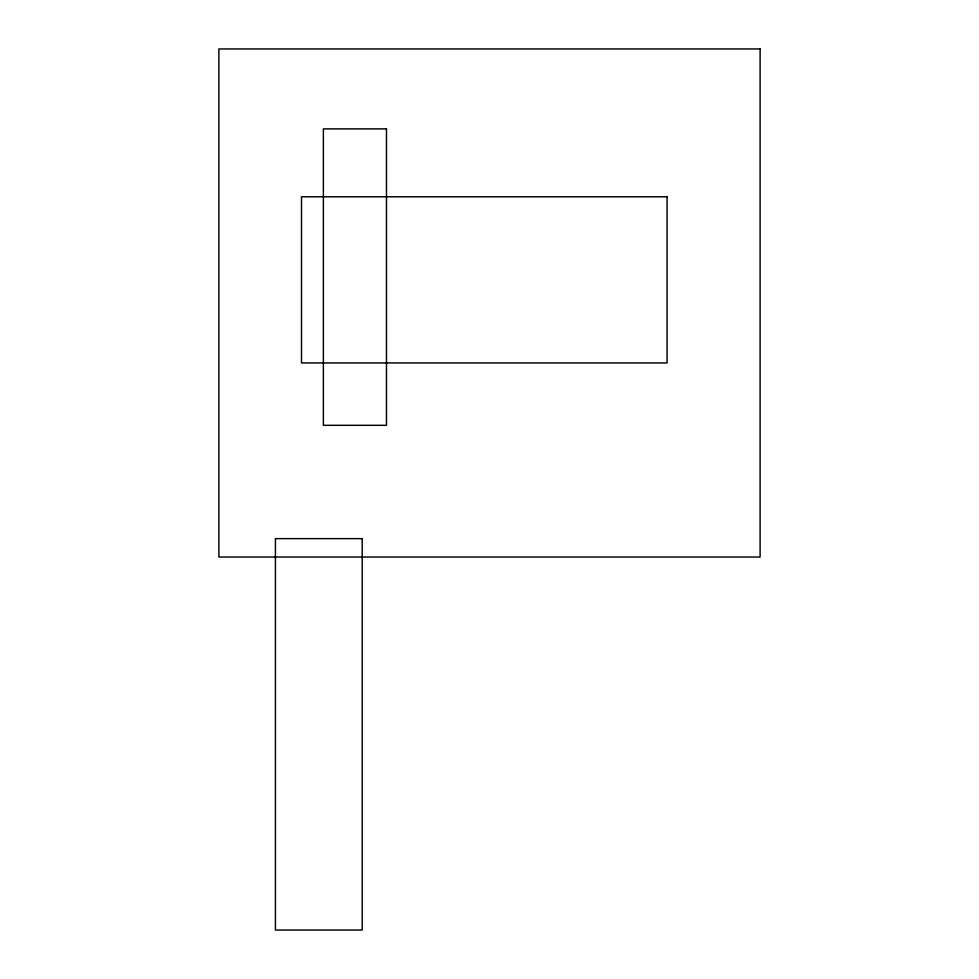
<?xml version="1.0" encoding="UTF-8"?>
<svg xmlns="http://www.w3.org/2000/svg" width="979" height="979" viewBox="0 0 979 979"><rect width="100%" height="100%" fill="white"/><g stroke="black" fill="none" stroke-linecap="round" stroke-linejoin="round"><path stroke-width="1.47" d="M760.108 48.95L218.892 48.95L218.892 557.027L760.108 557.027L760.108 48.95M386.485 128.885L323.376 128.885L323.376 425.314L386.485 425.314L386.485 128.885M667.078 196.779L301.508 196.779L301.508 362.94L667.078 362.94L667.078 196.779M362.193 538.634L275.417 538.634L275.417 930.05L362.193 930.05L362.193 538.634"/></g></svg>
